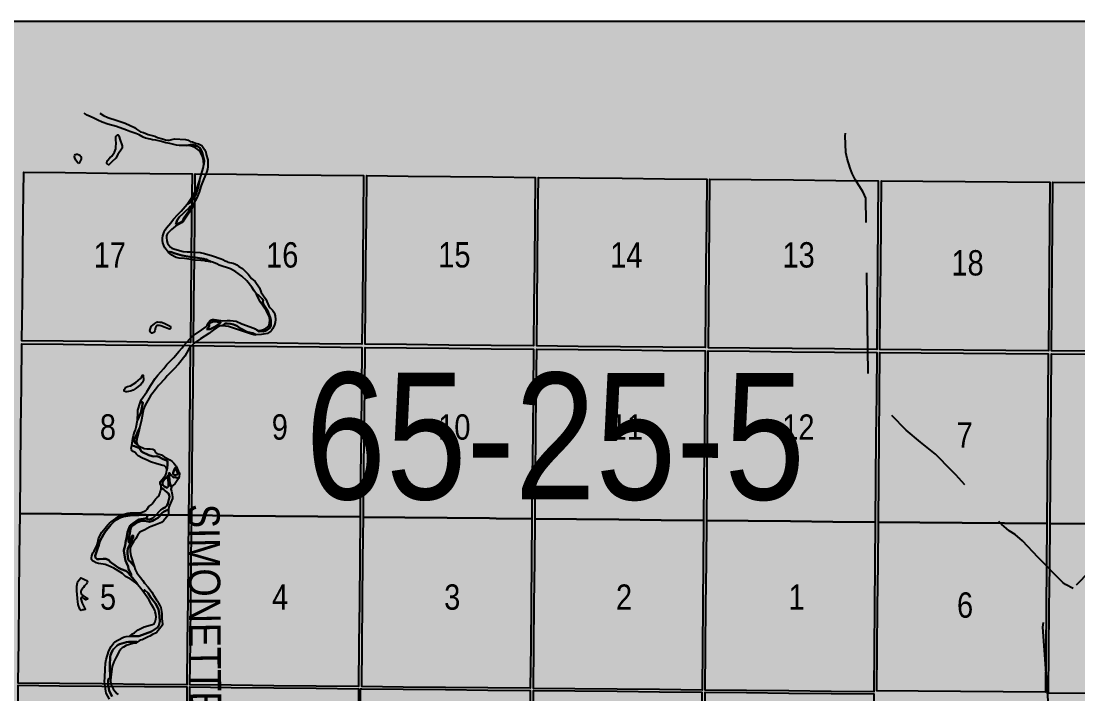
# Model space of a CAD drawing. Extents: x 403018 to 417191, y 6033193 to 6042673.
# Drawn here: x 413111.7 to 413445.5, y 6037595 to 6037807.5 of the extents above; entities that cross this region are included whole.
import ezdxf
from ezdxf.enums import TextEntityAlignment as Align

# ---------------------------------------------------------------- set-up
doc = ezdxf.new("R2010")
doc.units = 0
doc.header["$LTSCALE"] = 5
doc.linetypes.add('DASHED2', pattern=[9.525, 6.35, -3.175])
for name, color, linetype in [('Quarters', 8, 'Continuous'), ('RoadSeg', 57, 'DASHED2'), ('T-WATER', 160, 'Continuous'), ('T-WATER-T', 170, 'Continuous')]:
    doc.layers.add(name, color=color, linetype=linetype)
doc.layers.add('ROUTE-MAP-BACKGROUND-H', color=7, linetype='Continuous', true_color=0xf0ebff)
doc.styles.add('120', font='ARIALN.TTF', dxfattribs={"height": 13})
doc.styles.add('TXT', font='ARIALN.TTF', dxfattribs={"height": 0.2})

msp = doc.modelspace()

# ---------------------------------------------------------------- hatches: boundary and pattern name
at = {"layer": 'ROUTE-MAP-BACKGROUND-H'}
h = msp.add_hatch(color=256, dxfattribs=at)
h.dxf.hatch_style = 1
h.paths.add_polyline_path([(412923.423, 6037807.465), (416092.9, 6037807.465), (416092.9, 6035965.758), (412923.423, 6035965.758)])

# ---------------------------------------------------------------- linework, layer by layer
at = {"layer": 'Quarters'}
for points in [[(413125.005, 6037706.416), (413111.955, 6037706.548), (413112.095, 6037719.604), (413112.238, 6037732.994), (413112.382, 6037746.385), (413112.526, 6037759.775), (413125.572, 6037759.643), (413138.952, 6037759.507), (413152.333, 6037759.371), (413165.714, 6037759.235), (413165.575, 6037745.845), (413165.436, 6037732.454), (413165.297, 6037719.064), (413165.162, 6037706.008), (413151.776, 6037706.144), (413138.391, 6037706.28), (413125.005, 6037706.416)], [(413219.503, 6037718.514), (413219.373, 6037705.458), (413205.987, 6037705.594), (413192.602, 6037705.73), (413179.216, 6037705.866), (413166.166, 6037705.998), (413166.301, 6037719.054), (413166.44, 6037732.444), (413166.579, 6037745.835), (413166.718, 6037759.225), (413179.764, 6037759.092), (413193.144, 6037758.956), (413206.525, 6037758.821), (413219.905, 6037758.685), (413219.771, 6037745.294), (413219.771, 6037745.224), (413219.637, 6037731.904), (413219.503, 6037718.514)], [(413273.707, 6037717.963), (413273.582, 6037704.908), (413260.197, 6037705.044), (413246.812, 6037705.18), (413233.427, 6037705.315), (413220.377, 6037705.448), (413220.508, 6037718.503), (413220.642, 6037731.894), (413220.776, 6037745.284), (413220.91, 6037758.674), (413233.955, 6037758.542), (413247.335, 6037758.406), (413260.715, 6037758.27), (413274.094, 6037758.134), (413273.965, 6037744.744), (413273.836, 6037731.354), (413273.707, 6037717.963)], [(413327.912, 6037717.416), (413327.791, 6037704.361), (413314.406, 6037704.495), (413301.021, 6037704.629), (413287.636, 6037704.765), (413274.586, 6037704.898), (413274.712, 6037717.953), (413274.841, 6037731.343), (413274.97, 6037744.734), (413275.099, 6037758.124), (413288.144, 6037757.991), (413301.524, 6037757.855), (413314.904, 6037757.721), (413328.284, 6037757.587), (413328.16, 6037744.197), (413328.036, 6037730.807), (413327.912, 6037717.416)], [(413382.106, 6037716.875), (413381.99, 6037703.819), (413373.628, 6037703.902), (413368.607, 6037703.953), (413355.225, 6037704.087), (413341.843, 6037704.221), (413328.795, 6037704.351), (413328.916, 6037717.406), (413329.04, 6037730.797), (413329.164, 6037744.187), (413329.288, 6037757.577), (413342.331, 6037757.447), (413355.709, 6037757.313), (413369.087, 6037757.179), (413382.465, 6037757.046), (413382.345, 6037743.656), (413382.226, 6037730.265), (413382.106, 6037716.875)], [(413396.044, 6037703.709), (413382.994, 6037703.811), (413383.11, 6037716.867), (413383.23, 6037730.257), (413383.35, 6037743.648), (413383.469, 6037757.038), (413396.514, 6037756.935), (413409.895, 6037756.83), (413423.275, 6037756.725), (413436.655, 6037756.62), (413436.54, 6037743.23), (413436.425, 6037729.839), (413436.311, 6037716.449), (413436.199, 6037703.394), (413422.814, 6037703.499), (413409.429, 6037703.604), (413396.044, 6037703.709)], [(413450.253, 6037703.284), (413437.203, 6037703.386), (413437.315, 6037716.441), (413437.429, 6037729.831), (413437.544, 6037743.222), (413437.659, 6037756.612), (413450.704, 6037756.51), (413464.083, 6037756.405), (413477.463, 6037756.301), (413490.843, 6037756.196), (413490.733, 6037742.806), (413490.623, 6037729.416), (413490.513, 6037716.026), (413490.406, 6037702.971), (413477.022, 6037703.075), (413463.637, 6037703.179), (413450.253, 6037703.284)], [(413124.425, 6037651.85), (413111.37, 6037651.982), (413111.513, 6037665.373), (413111.657, 6037678.763), (413111.801, 6037692.154), (413111.944, 6037705.544), (413124.995, 6037705.412), (413138.38, 6037705.276), (413151.766, 6037705.14), (413165.151, 6037705.004), (413165.012, 6037691.614), (413164.874, 6037678.223), (413164.735, 6037664.833), (413164.596, 6037651.443), (413151.206, 6037651.578), (413137.816, 6037651.714), (413124.425, 6037651.85)], [(413218.96, 6037664.283), (413218.826, 6037650.893), (413205.436, 6037651.028), (413192.046, 6037651.164), (413178.656, 6037651.3), (413165.6, 6037651.432), (413165.739, 6037664.823), (413165.878, 6037678.213), (413166.017, 6037691.604), (413166.156, 6037704.994), (413179.206, 6037704.861), (413192.592, 6037704.726), (413205.977, 6037704.59), (413219.363, 6037704.454), (413219.229, 6037691.064), (413219.094, 6037677.673), (413218.96, 6037664.283)], [(413273.185, 6037663.733), (413273.056, 6037650.343), (413261.807, 6037650.456), (413259.666, 6037650.478), (413246.276, 6037650.614), (413232.886, 6037650.75), (413219.831, 6037650.882), (413219.965, 6037664.273), (413220.099, 6037677.663), (413220.233, 6037691.053), (413220.367, 6037704.444), (413233.417, 6037704.311), (413246.802, 6037704.175), (413260.187, 6037704.039), (413273.572, 6037703.904), (413273.443, 6037690.513), (413273.314, 6037677.123), (413273.185, 6037663.733)], [(413327.41, 6037663.186), (413327.286, 6037649.796), (413313.896, 6037649.93), (413300.505, 6037650.064), (413287.115, 6037650.2), (413274.06, 6037650.332), (413274.189, 6037663.723), (413274.318, 6037677.113), (413274.447, 6037690.503), (413274.576, 6037703.893), (413287.626, 6037703.761), (413301.011, 6037703.625), (413314.396, 6037703.491), (413327.782, 6037703.357), (413327.658, 6037689.967), (413327.534, 6037676.577), (413327.41, 6037663.186)], [(413381.622, 6037662.644), (413381.502, 6037649.254), (413368.115, 6037649.388), (413354.729, 6037649.522), (413341.342, 6037649.656), (413328.29, 6037649.786), (413328.414, 6037663.176), (413328.538, 6037676.566), (413328.662, 6037689.957), (413328.786, 6037703.347), (413341.833, 6037703.216), (413355.216, 6037703.083), (413368.598, 6037702.949), (413381.981, 6037702.815), (413381.861, 6037689.425), (413381.741, 6037676.035), (413381.622, 6037662.644)], [(413395.562, 6037649.144), (413382.507, 6037649.246), (413382.626, 6037662.636), (413382.746, 6037676.027), (413382.865, 6037689.417), (413382.985, 6037702.807), (413396.035, 6037702.705), (413409.42, 6037702.6), (413422.805, 6037702.494), (413436.19, 6037702.389), (413436.075, 6037688.999), (413435.961, 6037675.609), (413435.846, 6037662.219), (413435.731, 6037648.828), (413422.341, 6037648.933), (413408.952, 6037649.039), (413395.562, 6037649.144)], [(413449.79, 6037648.719), (413436.736, 6037648.821), (413436.85, 6037662.211), (413436.965, 6037675.601), (413437.08, 6037688.991), (413437.194, 6037702.381), (413450.244, 6037702.28), (413463.629, 6037702.175), (413477.013, 6037702.071), (413490.398, 6037701.967), (413490.288, 6037688.577), (413490.178, 6037675.187), (413490.068, 6037661.797), (413489.958, 6037648.407), (413476.569, 6037648.511), (413463.18, 6037648.615), (413449.79, 6037648.719)], [(413123.855, 6037598.288), (413110.795, 6037598.421), (413110.939, 6037611.811), (413111.082, 6037625.202), (413111.226, 6037638.592), (413111.37, 6037651.982), (413124.425, 6037651.85), (413137.816, 6037651.714), (413151.206, 6037651.578), (413164.596, 6037651.443), (413164.457, 6037638.052), (413164.318, 6037624.662), (413164.18, 6037611.271), (413164.041, 6037597.881), (413150.646, 6037598.017), (413137.251, 6037598.153), (413123.855, 6037598.288)], [(413218.424, 6037610.722), (413218.29, 6037597.331), (413204.895, 6037597.467), (413191.5, 6037597.603), (413178.105, 6037597.739), (413165.045, 6037597.871), (413165.184, 6037611.261), (413165.323, 6037624.652), (413165.461, 6037638.042), (413165.6, 6037651.432), (413178.656, 6037651.3), (413192.046, 6037651.164), (413205.436, 6037651.028), (413218.826, 6037650.893), (413218.692, 6037637.502), (413218.558, 6037624.112), (413218.424, 6037610.722)], [(413272.669, 6037610.172), (413272.54, 6037596.782), (413259.145, 6037596.917), (413245.75, 6037597.053), (413232.355, 6037597.189), (413219.295, 6037597.321), (413219.429, 6037610.712), (413219.563, 6037624.102), (413219.697, 6037637.492), (413219.831, 6037650.882), (413232.886, 6037650.75), (413246.276, 6037650.614), (413259.666, 6037650.478), (413261.807, 6037650.456), (413273.056, 6037650.343), (413272.927, 6037636.952), (413272.798, 6037623.562), (413272.669, 6037610.172)], [(413326.914, 6037609.626), (413326.79, 6037596.235), (413313.395, 6037596.369), (413299.999, 6037596.503), (413286.604, 6037596.639), (413273.544, 6037596.772), (413273.673, 6037610.162), (413273.802, 6037623.552), (413273.931, 6037636.942), (413274.06, 6037650.332), (413287.115, 6037650.2), (413300.505, 6037650.064), (413313.896, 6037649.93), (413327.286, 6037649.796), (413327.162, 6037636.406), (413327.038, 6037623.016), (413326.914, 6037609.626)], [(413381.027, 6037596.027), (413381.024, 6037595.693), (413367.637, 6037595.827), (413354.25, 6037595.961), (413340.854, 6037596.095), (413327.794, 6037596.225), (413327.918, 6037609.616), (413328.042, 6037623.006), (413328.166, 6037636.396), (413328.29, 6037649.786), (413341.342, 6037649.656), (413354.729, 6037649.522), (413368.115, 6037649.388), (413381.502, 6037649.254), (413381.383, 6037635.864), (413381.263, 6037622.473), (413381.143, 6037609.083), (413381.027, 6037596.027)], [(413395.091, 6037595.917), (413382.031, 6037596.02), (413382.148, 6037609.075), (413382.267, 6037622.465), (413382.387, 6037635.856), (413382.507, 6037649.246), (413395.562, 6037649.144), (413408.952, 6037649.039), (413422.341, 6037648.933), (413435.731, 6037648.828), (413435.617, 6037635.438), (413435.502, 6037622.048), (413435.387, 6037608.658), (413435.276, 6037595.602), (413421.881, 6037595.707), (413408.486, 6037595.812), (413395.091, 6037595.917)], [(413449.336, 6037595.158), (413436.277, 6037595.26), (413436.28, 6037595.594), (413436.392, 6037608.65), (413436.506, 6037622.04), (413436.621, 6037635.43), (413436.736, 6037648.821), (413449.79, 6037648.719), (413463.18, 6037648.615), (413476.569, 6037648.511), (413489.958, 6037648.407), (413489.848, 6037635.017), (413489.739, 6037621.627), (413489.629, 6037608.237), (413489.522, 6037595.181), (413476.127, 6037595.285), (413462.733, 6037595.389), (413462.73, 6037595.054), (413449.336, 6037595.158)], [(413123.278, 6037544.048), (413110.213, 6037544.18), (413110.357, 6037557.572), (413110.5, 6037570.964), (413110.644, 6037584.358), (413110.788, 6037597.751), (413123.848, 6037597.619), (413137.244, 6037597.483), (413150.639, 6037597.347), (413164.034, 6037597.212), (413163.894, 6037583.818), (413163.755, 6037570.424), (413163.616, 6037557.032), (413163.476, 6037543.64), (413150.077, 6037543.776), (413136.677, 6037543.912), (413123.278, 6037544.048)], [(413217.879, 6037556.483), (413217.744, 6037543.091), (413204.344, 6037543.227), (413190.945, 6037543.362), (413177.545, 6037543.498), (413164.481, 6037543.63), (413164.62, 6037557.022), (413164.759, 6037570.414), (413164.898, 6037583.808), (413165.038, 6037597.201), (413178.098, 6037597.069), (413191.493, 6037596.933), (413204.888, 6037596.798), (413218.284, 6037596.662), (413218.148, 6037583.268), (413218.013, 6037569.874), (413217.879, 6037556.483)], [(413272.144, 6037555.933), (413272.014, 6037542.542), (413258.614, 6037542.677), (413252.346, 6037542.74), (413245.214, 6037542.813), (413231.814, 6037542.949), (413218.414, 6037543.084), (413218.548, 6037556.476), (413218.683, 6037569.867), (413218.818, 6037583.261), (413218.953, 6037596.655), (413219.288, 6037596.652), (413232.348, 6037596.519), (413245.743, 6037596.384), (413259.138, 6037596.248), (413272.533, 6037596.112), (413272.403, 6037582.718), (413272.273, 6037569.324), (413272.144, 6037555.933)], [(413326.409, 6037555.387), (413326.285, 6037541.995), (413312.885, 6037542.13), (413299.484, 6037542.264), (413286.084, 6037542.399), (413273.019, 6037542.532), (413273.148, 6037555.923), (413273.278, 6037569.314), (413273.408, 6037582.708), (413273.538, 6037596.102), (413286.598, 6037595.97), (413299.993, 6037595.834), (413313.388, 6037595.7), (413326.784, 6037595.566), (413326.659, 6037582.172), (413326.534, 6037568.778), (413326.409, 6037555.387)], [(413380.66, 6037554.859), (413380.541, 6037541.473), (413367.145, 6037541.602), (413353.748, 6037541.731), (413340.351, 6037541.86), (413327.289, 6037541.986), (413327.414, 6037555.377), (413327.538, 6037568.768), (413327.663, 6037582.162), (413327.788, 6037595.556), (413340.848, 6037595.426), (413354.244, 6037595.292), (413367.631, 6037595.158), (413381.018, 6037595.023), (413380.898, 6037581.634), (413380.779, 6037568.245), (413380.66, 6037554.859)]]:
    msp.add_lwpolyline(points, close=True, dxfattribs=at)
at = {"layer": 'RoadSeg', "flags": 128}
for points in [[(413444.02, 6037628.285), (413441.589, 6037629.584), (413440.823, 6037630.25), (413433.034, 6037638.137), (413427.984, 6037643.346), (413425.684, 6037645.323), (413423.831, 6037646.511), (413421.378, 6037648.569), (413416.585, 6037653.485), (413406.981, 6037664.208), (413405.558, 6037665.615), (413400.553, 6037670.679), (413395.795, 6037674.483), (413391.329, 6037678.33), (413385.878, 6037683.797), (413380.65, 6037690.356), (413379.684, 6037691.888), (413379.418, 6037692.621), (413379.451, 6037694.486), (413379.318, 6037695.318), (413378.585, 6037751.562), (413377.686, 6037753.427), (413375.122, 6037757.489), (413374.223, 6037759.321), (413373.557, 6037760.986), (413372.606, 6037764.14), (413372.181, 6037766.016), (413372.025, 6037771.209), (413372.17, 6037772.042)], [(413655.442, 6037527.986), (413652.012, 6037524.057), (413649.747, 6037521.825), (413647.316, 6037518.662), (413645.518, 6037516.731), (413626.471, 6037497.816), (413625.305, 6037496.617), (413620.91, 6037492.088), (413616.947, 6037488.159), (413606.024, 6037477.203), (413605.433, 6037476.474), (413605.224, 6037475.814), (413597.6, 6037476.171), (413576.887, 6037476.404), (413574.989, 6037476.604), (413573.623, 6037476.504), (413561.802, 6037476.837), (413540.49, 6037476.97), (413540.057, 6037476.97), (413523.64, 6037477.27), (413515.648, 6037477.137), (413509.421, 6037477.237), (413508.222, 6037477.47), (413505.891, 6037477.536), (413502.927, 6037477.536), (413500.197, 6037477.337), (413487.61, 6037477.57), (413486.944, 6037477.736), (413483.847, 6037477.67), (413479.717, 6037477.869), (413472.125, 6037477.936), (413468.628, 6037478.069), (413458.106, 6037480), (413455.741, 6037480.866), (413454.443, 6037481.599), (413452.178, 6037483.264), (413446.484, 6037488.625), (413443.987, 6037490.656), (413438.858, 6037493.354), (413434.563, 6037495.352), (413417.813, 6037501.346), (413413.417, 6037502.778), (413410.32, 6037503.31), (413407.357, 6037503.444), (413402.428, 6037503.344), (413398.665, 6037503.544), (413397.233, 6037504.01), (413394.969, 6037505.708), (413397.666, 6037508.239), (413398.932, 6037509.737), (413402.894, 6037514.966), (413404.193, 6037517.03), (413415.748, 6037540.64), (413435.662, 6037580.566), (413436.361, 6037582.232), (413436.694, 6037583.897), (413436.727, 6037585.595), (413434.429, 6037616.131), (413434.663, 6037617.729), (413435.562, 6037619.494), (413436.527, 6037620.626), (413444.02, 6037628.285), (413462.768, 6037647.699), (413464.699, 6037649.198), (413465.798, 6037649.631), (413467.43, 6037649.964), (413492.605, 6037652.628), (413494.769, 6037653.027), (413502.495, 6037655.958), (413504.493, 6037657.223), (413505.358, 6037658.022), (413506.491, 6037659.321), (413507.39, 6037660.753), (413507.923, 6037661.719), (413508.922, 6037664.316), (413518.212, 6037692.987), (413519.811, 6037695.884), (413521.409, 6037697.916), (413523.274, 6037699.547), (413525.672, 6037701.046), (413554.01, 6037715.265), (413555.641, 6037716.464), (413556.341, 6037717.196), (413557.539, 6037718.862), (413567.796, 6037735.678), (413585.911, 6037764.549), (413587.41, 6037767.279), (413588.176, 6037769.544), (413588.304, 6037770.4)]]:
    msp.add_lwpolyline(points, dxfattribs=at)
at = {"layer": 'ROUTE-MAP-BACKGROUND-H'}
msp.add_lwpolyline([(412923.423, 6037807.465), (416092.9, 6037807.465), (416092.9, 6035965.758), (412923.423, 6035965.758)], close=True, dxfattribs=at)
at = {"layer": 'T-WATER'}
for points in [[(413139.591, 6037593.359), (413138.594, 6037595.203), (413138.414, 6037595.852), (413138.213, 6037597.473), (413138.143, 6037598.144), (413138.077, 6037598.896), (413138.097, 6037600.246), (413138.249, 6037602.802), (413138.306, 6037604.747), (413138.551, 6037605.9), (413139.377, 6037608.662), (413140.119, 6037610.02), (413140.967, 6037611.167), (413141.35, 6037611.484), (413142.204, 6037611.992), (413144.041, 6037612.89), (413144.843, 6037613.149), (413146.07, 6037613.238), (413148.843, 6037613.262), (413152.853, 6037614.73), (413154.762, 6037615.982), (413155.184, 6037616.612), (413155.56, 6037617.842), (413155.425, 6037619.703), (413155.252, 6037621.112), (413155.131, 6037621.684), (413154.709, 6037622.619), (413154.163, 6037623.521), (413152.572, 6037625.552), (413151.791, 6037626.861), (413150.707, 6037627.853), (413150.59, 6037627.796), (413150.42, 6037627.05), (413149.535, 6037628.328), (413148.515, 6037629.545), (413148.218, 6037630.019), (413146.405, 6037632.318), (413146.421, 6037632.31), (413146.46, 6037632.771), (413145.671, 6037634.542), (413145.467, 6037635.24), (413144.994, 6037636.361), (413144.719, 6037637.181), (413144.456, 6037638.178), (413144.116, 6037640.206), (413144.119, 6037640.39), (413144.554, 6037641.921), (413144.786, 6037643.449), (413145.083, 6037644.768), (413145.312, 6037646.101), (413145.926, 6037647.789), (413146.168, 6037648.234), (413146.353, 6037648.448), (413146.996, 6037648.833), (413148.027, 6037649.566), (413148.935, 6037650.044), (413150.919, 6037650.443), (413152.124, 6037650.095), (413152.93, 6037650.278), (413153.345, 6037650.55), (413153.972, 6037651.118), (413155.819, 6037653.105), (413156.466, 6037653.564), (413157.311, 6037653.97), (413157.687, 6037654.39), (413158.004, 6037655.159), (413158.563, 6037657.271), (413158.515, 6037657.821), (413158.227, 6037658.296), (413157.233, 6037659.11), (413156.813, 6037659.536), (413155.978, 6037660.145), (413155.903, 6037660.708), (413155.653, 6037661.358), (413155.664, 6037661.861), (413155.748, 6037662.128), (413156.008, 6037662.549), (413156.824, 6037663.347), (413157.307, 6037664.088), (413157.531, 6037664.54), (413157.667, 6037664.997), (413157.707, 6037665.72), (413157.933, 6037667.288), (413157.934, 6037668.48), (413157.632, 6037668.774), (413156.339, 6037669.291), (413155.193, 6037669.926), (413154.604, 6037670.055), (413153.632, 6037670.007), (413153.135, 6037670.066), (413151.997, 6037670.459), (413149.856, 6037671.46), (413149.681, 6037671.603), (413149.116, 6037672.618), (413147.528, 6037673.244), (413146.697, 6037673.465), (413146.994, 6037675.671), (413147.197, 6037676.633), (413147.537, 6037677.631), (413147.871, 6037678.396), (413148.061, 6037679.216), (413148.427, 6037681.427), (413149.315, 6037683.333), (413149.475, 6037683.805), (413150.017, 6037686.378), (413150.177, 6037686.891), (413150.144, 6037687.084), (413149.937, 6037687.301), (413149.267, 6037686.964), (413149.645, 6037687.846), (413151.4, 6037690.395), (413152.657, 6037692.552), (413154.001, 6037694.583), (413154.926, 6037695.718), (413156.796, 6037697.778), (413157.719, 6037698.994), (413159.945, 6037701.255), (413161.515, 6037703.174), (413162.534, 6037704.253), (413163.12, 6037705.025), (413163.944, 6037706.021), (413165.176, 6037707.394), (413165.742, 6037707.93), (413166.189, 6037708.195), (413168.792, 6037709.978), (413169.992, 6037710.874), (413170.189, 6037711.051), (413170.468, 6037711.461), (413170.897, 6037712.22), (413171.303, 6037712.812), (413171.513, 6037713.001), (413172.166, 6037713.229), (413172.663, 6037713.239), (413173.437, 6037713.152), (413175.409, 6037712.816), (413176.78, 6037712.948), (413177.69, 6037712.954), (413179.601, 6037712.689), (413181.381, 6037711.873), (413185.162, 6037710.481), (413185.601, 6037710.302), (413186.091, 6037710.022), (413186.908, 6037709.469), (413187.485, 6037709.525), (413188.144, 6037709.513), (413188.883, 6037709.656), (413189.328, 6037709.881), (413189.627, 6037710.1), (413190.237, 6037710.651), (413190.511, 6037711.075), (413190.585, 6037711.283), (413190.631, 6037711.776), (413190.556, 6037713.03), (413190.445, 6037713.515), (413189.781, 6037715.608), (413189.418, 6037716.333), (413188.371, 6037717.863), (413188.174, 6037718.322), (413188.068, 6037718.837), (413188.118, 6037719.379), (413187.835, 6037719.778), (413186.781, 6037720.78), (413186.575, 6037720.953), (413186.019, 6037721.268), (413185.368, 6037722.328), (413184.62, 6037723.416), (413183.037, 6037725.488), (413181.38, 6037726.976), (413179.519, 6037728.343), (413177.814, 6037729.241), (413174.292, 6037730.398), (413173.5, 6037730.834), (413172.156, 6037731.348), (413171.76, 6037731.452), (413171.264, 6037731.684), (413171.239, 6037731.695), (413170.997, 6037731.808), (413170.887, 6037731.86), (413170.824, 6037731.889), (413170.233, 6037732.166), (413169.591, 6037732.334), (413169.385, 6037732.388), (413166.756, 6037732.851), (413164.966, 6037733.057), (413162.53, 6037733.44), (413160.354, 6037734.047), (413159.251, 6037734.517), (413158.793, 6037734.621), (413158.586, 6037734.621), (413158.29, 6037734.432), (413157.088, 6037735.931), (413156.738, 6037736.606), (413156.491, 6037737.424), (413156.358, 6037738.198), (413156.38, 6037738.961), (413156.489, 6037739.704), (413156.852, 6037740.925), (413157.166, 6037741.54), (413157.639, 6037742.219), (413158.975, 6037743.774), (413159.828, 6037744.903), (413161.235, 6037746.454), (413162.279, 6037747.468), (413164.203, 6037749.678), (413165.281, 6037750.337), (413166.112, 6037751.611), (413166.8, 6037752.555), (413167.625, 6037755.002), (413168.044, 6037757.078), (413168.729, 6037759.204), (413169.203, 6037760.988), (413169.392, 6037762.181), (413169.491, 6037763.517), (413168.99, 6037765.655), (413168.715, 6037766.501), (413168.285, 6037767.266), (413168.13, 6037767.455), (413167.557, 6037767.926), (413167.095, 6037768.11), (413166.054, 6037768.39), (413165.125, 6037768.382), (413163.932, 6037768.191), (413161.668, 6037768.228), (413160.787, 6037768.331), (413158.632, 6037768.796), (413157.459, 6037768.994), (413156.099, 6037769.408), (413154.272, 6037769.865), (413153.216, 6037769.984), (413152.428, 6037770.246), (413150.972, 6037770.53), (413150.209, 6037770.833), (413148.94, 6037771.564), (413147.888, 6037772.034), (413146.077, 6037772.605), (413145.038, 6037773.02), (413141.811, 6037774.161), (413139.115, 6037774.917), (413137.324, 6037775.539), (413135.953, 6037776.161), (413134.645, 6037776.854), (413132.55, 6037777.74), (413131.639, 6037778.365)], [(413136.523, 6037778.365), (413137.76, 6037777.655), (413139.137, 6037777.034), (413141.991, 6037776.129), (413144.522, 6037775.249), (413147.514, 6037773.894), (413148.164, 6037773.315), (413149.422, 6037772.56), (413150.376, 6037772.28), (413151.825, 6037771.664), (413153.949, 6037771.186), (413154.802, 6037770.773), (413156.349, 6037770.254), (413157.293, 6037770.001), (413157.996, 6037769.903), (413158.495, 6037769.916), (413160.201, 6037770.333), (413163.576, 6037770.074), (413164.445, 6037769.923), (413165.129, 6037769.507), (413165.818, 6037769.313), (413166.819, 6037768.956), (413167.714, 6037768.699), (413168.177, 6037768.511), (413168.793, 6037768.151), (413168.989, 6037767.929), (413169.655, 6037766.911), (413170.043, 6037766.136), (413170.158, 6037765.377), (413170.645, 6037763.666), (413170.717, 6037762.749), (413170.649, 6037761.429), (413170.546, 6037760.685), (413170.386, 6037760.031), (413170.055, 6037759.191), (413169.393, 6037757.697), (413168.587, 6037755.528), (413168.161, 6037754.149), (413167.904, 6037753.483), (413167.058, 6037751.478), (413166.63, 6037750.729), (413166.355, 6037750.245), (413165.6, 6037748.268), (413165.155, 6037747.452), (413164.694, 6037746.84), (413162.979, 6037744.274), (413162.359, 6037743.768), (413160.491, 6037742.683), (413159.227, 6037741.636), (413157.936, 6037740.362), (413157.682, 6037739.935), (413157.617, 6037739.679), (413157.6, 6037739.172), (413157.706, 6037738.092), (413157.906, 6037737.373), (413158.315, 6037736.697), (413158.871, 6037736.118), (413159.263, 6037735.81), (413159.594, 6037735.637), (413160.264, 6037735.417), (413162.92, 6037734.765), (413164.152, 6037734.632), (413165.458, 6037734.603), (413166.463, 6037734.547), (413168.249, 6037734.372), (413169.649, 6037734.13), (413172.127, 6037733.332), (413174.905, 6037732.358), (413175.397, 6037732.166), (413176.199, 6037731.763), (413176.442, 6037731.641), (413176.466, 6037731.629), (413176.732, 6037731.526), (413177.04, 6037731.406), (413178.722, 6037731.022), (413179.373, 6037730.772), (413179.815, 6037730.542), (413180.506, 6037729.981), (413181.675, 6037729.304), (413183.412, 6037727.596), (413184.463, 6037726.201), (413185.666, 6037725.299), (413186.964, 6037723.287), (413187.567, 6037721.827), (413188.007, 6037721.014), (413188.963, 6037719.721), (413189.969, 6037717.454), (413190.37, 6037716.91), (413191.062, 6037716.151), (413191.494, 6037715.583), (413191.747, 6037715.153), (413191.915, 6037714.455), (413192.036, 6037713.267), (413191.975, 6037712.329), (413191.772, 6037711.615), (413191.225, 6037710.409), (413190.802, 6037709.796), (413190.587, 6037709.567), (413189.545, 6037708.844), (413187.606, 6037708.49), (413185.918, 6037708.427), (413184.86, 6037708.935), (413182.987, 6037709.384), (413182.531, 6037709.588), (413181.844, 6037710.032), (413181.044, 6037710.451), (413179.833, 6037711.219), (413178.824, 6037711.636), (413178.345, 6037711.779), (413177.889, 6037711.89), (413176.805, 6037712.029), (413176.313, 6037711.979), (413176.181, 6037711.947), (413175.33, 6037711.25), (413174.839, 6037711.232), (413174.355, 6037711.105), (413173.413, 6037710.579), (413172.325, 6037709.875), (413171.044, 6037708.842), (413168.321, 6037707.131), (413166.73, 6037705.993), (413165.695, 6037705.162), (413165.147, 6037704.581), (413164.464, 6037703.596), (413163.391, 6037701.697), (413161.425, 6037699.115), (413159.994, 6037697.607), (413157.807, 6037695.495), (413157.167, 6037694.66), (413155.111, 6037692.399), (413154.172, 6037691.164), (413152.958, 6037689.724), (413152.561, 6037689.151), (413150.925, 6037686.176), (413150.408, 6037684.895), (413150.17, 6037683.879), (413149.759, 6037681.605), (413149.139, 6037678.969), (413148.466, 6037677.678), (413148.04, 6037676.528), (413147.67, 6037675.762), (413147.509, 6037675.157), (413147.533, 6037674.664), (413147.599, 6037674.449), (413148.44, 6037673.688), (413148.693, 6037673.422), (413149.39, 6037673.036), (413150.127, 6037672.697), (413150.604, 6037672.55), (413151.406, 6037672.432), (413152.427, 6037672.419), (413153.267, 6037672.333), (413153.708, 6037672.117), (413154.174, 6037671.3), (413154.539, 6037670.963), (413155.308, 6037670.767), (413156.044, 6037670.472), (413156.869, 6037669.908), (413158.67, 6037668.934), (413159.433, 6037668.374), (413159.977, 6037667.881), (413160.728, 6037666.931), (413161.352, 6037665.46), (413161.696, 6037664.782), (413161.728, 6037664.532), (413161.654, 6037663.68), (413161.441, 6037663.004), (413160.963, 6037663.283), (413160.673, 6037663.35), (413160.356, 6037663.503), (413159.985, 6037663.356), (413159.584, 6037663.589), (413159.161, 6037663.98), (413158.481, 6037664.821), (413158.404, 6037664.363), (413158.427, 6037663.571), (413158.676, 6037661.55), (413159.192, 6037660.315), (413158.966, 6037659.667), (413159.195, 6037659.01), (413159.45, 6037658.005), (413159.56, 6037657.181), (413159.514, 6037656.684), (413158.935, 6037655.272), (413158.537, 6037654.482), (413158.372, 6037654.011), (413158.273, 6037653.202), (413156.911, 6037652.601), (413156.272, 6037652.169), (413155.836, 6037651.802), (413155.281, 6037650.97), (413155.048, 6037650.747), (413154.352, 6037650.263), (413153.277, 6037649.634), (413153.025, 6037649.54), (413152.212, 6037649.403), (413151.712, 6037649.421), (413150.633, 6037649.648), (413149.996, 6037649.664), (413149.374, 6037649.559), (413148.324, 6037649.099), (413146.924, 6037648.06), (413146.474, 6037647.623), (413146.218, 6037647.138), (413146.02, 6037645.645), (413145.603, 6037643.89), (413145.62, 6037643.244), (413145.756, 6037642.799), (413145.824, 6037642.845), (413146.533, 6037644.546), (413146.803, 6037644.955), (413147.071, 6037645.088), (413147.112, 6037644.704), (413147.078, 6037644.501), (413146.407, 6037642.854), (413145.45, 6037640.932), (413145.269, 6037640.129), (413145.254, 6037639.348), (413145.562, 6037637.601), (413145.749, 6037637.145), (413146.146, 6037636.781), (413147.432, 6037635.328), (413147.726, 6037634.296), (413148.274, 6037633.239), (413150.146, 6037630.864), (413150.681, 6037630.01), (413151.795, 6037628.765), (413152.949, 6037627.187), (413153.523, 6037626.173), (413154.487, 6037624.761), (413154.797, 6037624.307), (413155.126, 6037623.674), (413155.538, 6037622.969), (413155.824, 6037622.273), (413156.096, 6037621.07), (413156.149, 6037620.258), (413156.123, 6037618.839), (413156.343, 6037617.047), (413156.121, 6037616.511), (413155.855, 6037616.068), (413154.547, 6037614.52), (413154.129, 6037614.249), (413153.178, 6037613.828), (413152.399, 6037613.24), (413151.862, 6037613.038), (413149.986, 6037612.143), (413149.442, 6037611.988), (413148.985, 6037611.789), (413148.403, 6037611.397), (413148.296, 6037611.454), (413145.623, 6037611.426), (413144.99, 6037611.332), (413142.76, 6037610.722), (413142.308, 6037610.467), (413141.951, 6037610.151), (413140.872, 6037609.109), (413140.546, 6037608.722), (413140.095, 6037607.777), (413139.937, 6037607.273), (413139.845, 6037606.675), (413139.74, 6037604.024), (413139.783, 6037599.904), (413139.319, 6037599.794), (413139.179, 6037599.258), (413139.224, 6037597.911), (413139.545, 6037596.063), (413139.71, 6037595.536), (413140.462, 6037594.235)], [(413140.462, 6037594.235), (413139.71, 6037595.536), (413139.545, 6037596.063), (413139.224, 6037597.911), (413139.179, 6037599.258), (413139.319, 6037599.794), (413139.783, 6037599.904), (413139.74, 6037604.024), (413139.845, 6037606.675), (413139.937, 6037607.273), (413140.095, 6037607.777), (413140.546, 6037608.722), (413140.872, 6037609.109), (413141.951, 6037610.151), (413142.308, 6037610.467), (413142.76, 6037610.722), (413144.99, 6037611.332), (413145.623, 6037611.426), (413148.296, 6037611.454), (413148.403, 6037611.397), (413148.403, 6037611.397), (413148.016, 6037611.007), (413146.971, 6037610.907), (413145.986, 6037610.671), (413144.934, 6037610.319), (413144.024, 6037609.811), (413143.625, 6037609.525), (413143.244, 6037609.191), (413142.622, 6037608.411), (413141.77, 6037606.57), (413140.942, 6037605.126), (413140.492, 6037603.643), (413140.157, 6037601.264), (413139.983, 6037599.41), (413140.081, 6037598.124), (413140.308, 6037597.452), (413140.739, 6037596.67), (413141.025, 6037596.275), (413141.987, 6037595.16), (413142.372, 6037594.822)]]:
    msp.add_lwpolyline(points, dxfattribs=at)
for points in [[(413139.217, 6037762.088), (413138.982, 6037762.316), (413138.866, 6037762.429), (413138.791, 6037762.628), (413138.842, 6037763.332), (413138.995, 6037763.499), (413139.763, 6037764.341), (413140.324, 6037764.844), (413141.153, 6037766.054), (413141.437, 6037766.659), (413141.591, 6037767.135), (413141.672, 6037767.803), (413141.712, 6037768.818), (413141.626, 6037770.126), (413141.667, 6037770.953), (413141.726, 6037771.105), (413142.105, 6037771.516), (413142.305, 6037771.562), (413142.612, 6037771.199), (413142.975, 6037769.857), (413143.542, 6037768.446), (413143.627, 6037768.069), (413143.576, 6037767.392), (413142.264, 6037765.358), (413141.589, 6037764.209), (413140.389, 6037762.986), (413139.394, 6037762.132), (413139.217, 6037762.088)], [(413169.392, 6037762.181), (413169.361, 6037763.295), (413169.206, 6037764.124), (413168.97, 6037764.812), (413168.606, 6037765.614), (413168.404, 6037765.964), (413167.893, 6037766.598), (413167.525, 6037766.937), (413166.803, 6037767.416), (413165.803, 6037767.871), (413164.744, 6037768.145), (413163.932, 6037768.191), (413165.125, 6037768.382), (413166.054, 6037768.39), (413167.095, 6037768.11), (413167.557, 6037767.926), (413168.13, 6037767.455), (413168.285, 6037767.266), (413168.715, 6037766.501), (413168.99, 6037765.655), (413169.491, 6037763.517), (413169.392, 6037762.181)], [(413129.876, 6037762.541), (413129.518, 6037762.812), (413129.002, 6037763.516), (413128.652, 6037764.249), (413128.6, 6037764.583), (413128.638, 6037765.123), (413128.772, 6037765.35), (413129.238, 6037765.495), (413129.561, 6037765.454), (413130.02, 6037765.259), (413130.198, 6037765.121), (413130.577, 6037764.772), (413130.689, 6037764.56), (413130.679, 6037763.841), (413130.013, 6037762.604), (413129.876, 6037762.541)], [(413168.044, 6037757.078), (413167.625, 6037755.002), (413166.8, 6037752.555), (413166.112, 6037751.611), (413165.281, 6037750.337), (413164.203, 6037749.678), (413165.637, 6037751.884), (413165.902, 6037752.422), (413166.66, 6037753.555), (413167.3, 6037754.824), (413168.044, 6037757.078)], [(413160.598, 6037743.244), (413161.019, 6037744.566), (413161.375, 6037745.266), (413161.698, 6037745.644), (413162.832, 6037746.606), (413163.448, 6037747.273), (413164.801, 6037748.543), (413165.077, 6037748.968), (413165.218, 6037749.052), (413165.193, 6037748.598), (413165.028, 6037748.129), (413164.669, 6037747.452), (413163.143, 6037745.264), (413162.857, 6037744.644), (413162.569, 6037744.234), (413162.09, 6037743.844), (413161.67, 6037743.713), (413160.598, 6037743.244)], [(413160.598, 6037743.244), (413161.67, 6037743.713), (413162.09, 6037743.844), (413162.569, 6037744.234), (413162.857, 6037744.644), (413163.143, 6037745.264), (413164.669, 6037747.452), (413165.028, 6037748.129), (413165.193, 6037748.598), (413165.218, 6037749.052), (413165.077, 6037748.968), (413164.801, 6037748.543), (413163.448, 6037747.273), (413162.832, 6037746.606), (413161.698, 6037745.644), (413161.375, 6037745.266), (413161.019, 6037744.566), (413160.598, 6037743.244)], [(413171.76, 6037731.452), (413171.562, 6037731.479), (413171.436, 6037731.497), (413170.279, 6037731.659), (413170.012, 6037731.697), (413169.929, 6037731.709), (413169.746, 6037731.735), (413168.446, 6037731.92), (413166.436, 6037732.019), (413165.433, 6037732.158), (413163.361, 6037732.475), (413161.61, 6037732.662), (413160.726, 6037732.856), (413160.27, 6037733.058), (413159.339, 6037733.6), (413158.68, 6037734.077), (413158.29, 6037734.432), (413158.586, 6037734.621), (413158.793, 6037734.621), (413159.251, 6037734.517), (413160.354, 6037734.047), (413162.53, 6037733.44), (413164.966, 6037733.057), (413166.756, 6037732.851), (413169.385, 6037732.388), (413169.591, 6037732.334), (413170.233, 6037732.166), (413170.824, 6037731.889), (413170.887, 6037731.86), (413170.997, 6037731.808), (413171.239, 6037731.695), (413171.264, 6037731.684), (413171.76, 6037731.452)], [(413186.091, 6037710.022), (413186.724, 6037709.82), (413187.072, 6037709.801), (413187.568, 6037709.861), (413188.251, 6037710.079), (413189.161, 6037710.503), (413189.54, 6037710.83), (413190.011, 6037711.543), (413190.207, 6037712.216), (413190.276, 6037713.034), (413190.143, 6037714.035), (413189.57, 6037715.404), (413189.091, 6037716.05), (413187.224, 6037718.861), (413186.019, 6037721.268), (413186.575, 6037720.953), (413186.781, 6037720.78), (413187.835, 6037719.778), (413188.118, 6037719.379), (413188.068, 6037718.837), (413188.174, 6037718.322), (413188.371, 6037717.863), (413189.418, 6037716.333), (413189.781, 6037715.608), (413190.445, 6037713.515), (413190.556, 6037713.03), (413190.631, 6037711.776), (413190.585, 6037711.283), (413190.511, 6037711.075), (413190.237, 6037710.651), (413189.627, 6037710.1), (413189.328, 6037709.881), (413188.883, 6037709.656), (413188.144, 6037709.513), (413187.485, 6037709.525), (413186.908, 6037709.469), (413186.091, 6037710.022)], [(413153.086, 6037708.926), (413152.896, 6037708.955), (413152.548, 6037709.298), (413152.339, 6037709.745), (413152.794, 6037710.988), (413153.928, 6037711.967), (413154.568, 6037712.39), (413154.803, 6037712.477), (413155.509, 6037712.456), (413156, 6037712.366), (413156.865, 6037712.111), (413157.514, 6037711.802), (413158.745, 6037711.099), (413158.903, 6037710.9), (413158.845, 6037710.371), (413158.731, 6037710.229), (413158.279, 6037710.259), (413157.185, 6037710.765), (413155.871, 6037711.268), (413155.378, 6037711.384), (413154.602, 6037711.31), (413154.341, 6037711.155), (413154.106, 6037710.73), (413153.909, 6037709.7), (413153.696, 6037709.23), (413153.575, 6037709.109), (413153.086, 6037708.926)], [(413170.396, 6037710.071), (413171.12, 6037710.151), (413171.38, 6037710.241), (413172.878, 6037710.975), (413173.317, 6037711.213), (413173.968, 6037711.715), (413174.476, 6037712.009), (413174.742, 6037712.255), (413174.31, 6037712.408), (413172.982, 6037712.639), (413172.485, 6037712.67), (413171.592, 6037712.335), (413171.22, 6037712.027), (413171.106, 6037711.569), (413171.128, 6037711.057), (413170.396, 6037710.071)], [(413170.396, 6037710.071), (413171.128, 6037711.057), (413171.106, 6037711.569), (413171.22, 6037712.027), (413171.592, 6037712.335), (413172.485, 6037712.67), (413172.982, 6037712.639), (413174.31, 6037712.408), (413174.742, 6037712.255), (413174.476, 6037712.009), (413173.968, 6037711.715), (413173.317, 6037711.213), (413172.878, 6037710.975), (413171.38, 6037710.241), (413171.12, 6037710.151), (413170.396, 6037710.071)], [(413185.918, 6037708.427), (413185.244, 6037708.459), (413184.431, 6037708.618), (413177.226, 6037711.023), (413176.306, 6037711.192), (413175.33, 6037711.25), (413176.181, 6037711.947), (413176.313, 6037711.979), (413176.805, 6037712.029), (413177.889, 6037711.89), (413178.345, 6037711.779), (413178.824, 6037711.636), (413179.833, 6037711.219), (413181.044, 6037710.451), (413181.844, 6037710.032), (413182.531, 6037709.588), (413182.987, 6037709.384), (413184.86, 6037708.935), (413185.918, 6037708.427)], [(413145.078, 6037690.441), (413144.781, 6037690.451), (413144.296, 6037690.616), (413144.27, 6037691.134), (413144.631, 6037691.723), (413144.83, 6037691.873), (413145.292, 6037692.052), (413146.254, 6037692.336), (413147.966, 6037693.363), (413149.393, 6037694.657), (413149.692, 6037695.057), (413149.997, 6037695.621), (413150.267, 6037695.672), (413150.366, 6037694.095), (413149.93, 6037693.238), (413149.514, 6037692.774), (413147.687, 6037691.366), (413147.055, 6037690.951), (413146.603, 6037690.741), (413146.114, 6037690.609), (413145.078, 6037690.441)], [(413149.267, 6037686.964), (413149.937, 6037687.301), (413150.144, 6037687.084), (413150.177, 6037686.891), (413150.017, 6037686.378), (413149.475, 6037683.805), (413149.315, 6037683.333), (413148.427, 6037681.427), (413148.521, 6037683.891), (413148.619, 6037684.613), (413149.267, 6037686.964)], [(413149.139, 6037678.969), (413149.088, 6037678.778), (413149.033, 6037678.571), (413148.983, 6037678.384), (413148.31, 6037675.949), (413148.233, 6037675.448), (413148.169, 6037674.74), (413148.206, 6037674.246), (413148.44, 6037673.688), (413147.599, 6037674.449), (413147.533, 6037674.664), (413147.509, 6037675.157), (413147.67, 6037675.762), (413148.04, 6037676.528), (413148.466, 6037677.678), (413149.139, 6037678.969)], [(413157.707, 6037665.72), (413157.594, 6037666.321), (413157.507, 6037666.493), (413157.168, 6037666.861), (413156.947, 6037666.998), (413156.487, 6037667.174), (413154.571, 6037667.628), (413152.568, 6037668.317), (413151.553, 6037668.83), (413150.027, 6037669.409), (413148.691, 6037670.16), (413148.128, 6037670.676), (413147.68, 6037671.224), (413147.103, 6037671.592), (413146.704, 6037671.924), (413146.55, 6037672.163), (413146.513, 6037672.646), (413146.697, 6037673.465), (413147.528, 6037673.244), (413149.116, 6037672.618), (413149.681, 6037671.603), (413149.856, 6037671.46), (413151.997, 6037670.459), (413153.135, 6037670.066), (413153.632, 6037670.007), (413154.604, 6037670.055), (413155.193, 6037669.926), (413156.339, 6037669.291), (413157.632, 6037668.774), (413157.934, 6037668.48), (413157.933, 6037667.288), (413157.707, 6037665.72)], [(413161.441, 6037663.004), (413160.407, 6037661.484), (413159.526, 6037660.697), (413159.192, 6037660.315), (413158.676, 6037661.55), (413158.427, 6037663.571), (413158.404, 6037664.363), (413158.481, 6037664.821), (413159.161, 6037663.98), (413159.584, 6037663.589), (413159.985, 6037663.356), (413160.356, 6037663.503), (413160.673, 6037663.35), (413160.963, 6037663.283), (413161.441, 6037663.004)], [(413159.713, 6037664.363), (413160.04, 6037664.068), (413160.673, 6037664.148), (413161.135, 6037664.269), (413161.203, 6037664.721), (413161.153, 6037664.919), (413160.362, 6037666.409), (413160.045, 6037665.736), (413159.765, 6037664.841), (413159.713, 6037664.363)], [(413160.04, 6037664.068), (413159.713, 6037664.363), (413159.765, 6037664.841), (413160.045, 6037665.736), (413160.362, 6037666.409), (413161.153, 6037664.919), (413161.203, 6037664.721), (413161.135, 6037664.269), (413160.673, 6037664.148), (413160.04, 6037664.068)], [(413156.597, 6037660.81), (413156.805, 6037660.6), (413157.859, 6037660.098), (413158.191, 6037660.403), (413158.218, 6037660.484), (413158.115, 6037663.635), (413158.017, 6037663.923), (413157.626, 6037663.221), (413157.15, 6037662.961), (413156.652, 6037662.436), (413156.392, 6037661.881), (413156.4, 6037661.27), (413156.597, 6037660.81)], [(413157.859, 6037660.098), (413156.805, 6037660.6), (413156.597, 6037660.81), (413156.4, 6037661.27), (413156.392, 6037661.881), (413156.652, 6037662.436), (413157.15, 6037662.961), (413157.626, 6037663.221), (413158.017, 6037663.923), (413158.115, 6037663.635), (413158.218, 6037660.484), (413158.191, 6037660.403), (413157.859, 6037660.098)], [(413146.405, 6037632.318), (413148.218, 6037630.019), (413148.515, 6037629.545), (413148.346, 6037629.746), (413146.809, 6037630.968), (413146.153, 6037631.348), (413145.125, 6037631.831), (413144.714, 6037632.116), (413144.085, 6037632.76), (413143.678, 6037633.047), (413140.947, 6037634.777), (413139.052, 6037635.601), (413138.254, 6037635.837), (413137.649, 6037635.956), (413136.131, 6037636.209), (413135.36, 6037636.422), (413134.631, 6037636.784), (413134.295, 6037637.064), (413133.963, 6037637.455), (413133.895, 6037637.945), (413134, 6037638.671), (413134.103, 6037638.981), (413134.401, 6037639.589), (413134.804, 6037640.137), (413135.69, 6037642.048), (413135.979, 6037642.844), (413136.057, 6037643.514), (413136.192, 6037643.995), (413136.788, 6037645.384), (413137.182, 6037646.141), (413137.763, 6037646.707), (413138.218, 6037647.35), (413139.082, 6037648.399), (413139.62, 6037648.941), (413140.111, 6037649.332), (413141.668, 6037650.412), (413142.277, 6037650.907), (413143.039, 6037651.331), (413143.876, 6037651.652), (413145.458, 6037652.075), (413146.287, 6037652.21), (413148.835, 6037652.193), (413149.664, 6037652.28), (413150.475, 6037652.584), (413151.083, 6037652.923), (413151.553, 6037653.398), (413152.095, 6037654.225), (413152.733, 6037654.684), (413153.078, 6037655.046), (413154.162, 6037656.552), (413154.689, 6037656.994), (413155.16, 6037657.499), (413155.516, 6037658.299), (413155.727, 6037659.104), (413155.908, 6037659.575), (413155.978, 6037660.145), (413156.813, 6037659.536), (413157.233, 6037659.11), (413158.227, 6037658.296), (413158.515, 6037657.821), (413158.563, 6037657.271), (413158.004, 6037655.159), (413157.687, 6037654.39), (413157.311, 6037653.97), (413156.466, 6037653.564), (413155.819, 6037653.105), (413153.972, 6037651.118), (413153.345, 6037650.55), (413152.93, 6037650.278), (413152.124, 6037650.095), (413150.919, 6037650.443), (413151.178, 6037650.552), (413151.564, 6037650.947), (413151.612, 6037651.148), (413151.072, 6037651.579), (413150.964, 6037651.609), (413150.867, 6037651.615), (413150.658, 6037651.61), (413150.349, 6037651.587), (413148.892, 6037651.454), (413146.143, 6037651.386), (413144.05, 6037651.032), (413143.065, 6037650.715), (413141.737, 6037649.956), (413141.35, 6037649.641), (413140.072, 6037648.392), (413138.299, 6037646.241), (413137.749, 6037645.385), (413136.54, 6037643.287), (413136.396, 6037642.495), (413136.248, 6037642.018), (413135.679, 6037640.496), (413135.103, 6037638.654), (413135.147, 6037638.14), (413135.256, 6037637.929), (413135.648, 6037637.618), (413135.834, 6037637.555), (413136.328, 6037637.524), (413137.667, 6037637.655), (413138.492, 6037637.65), (413139.225, 6037637.377), (413139.379, 6037637.265), (413139.881, 6037636.68), (413140.265, 6037636.362), (413141.276, 6037635.716), (413142.5, 6037634.788), (413143.279, 6037634.43), (413144.81, 6037633.898), (413145.212, 6037633.601), (413145.647, 6037633.153), (413146.108, 6037632.472), (413146.405, 6037632.318)], [(413146.405, 6037632.318), (413146.108, 6037632.472), (413145.647, 6037633.153), (413145.212, 6037633.601), (413144.81, 6037633.898), (413143.279, 6037634.43), (413142.5, 6037634.788), (413141.276, 6037635.716), (413140.265, 6037636.362), (413139.881, 6037636.68), (413139.379, 6037637.265), (413139.225, 6037637.377), (413138.492, 6037637.65), (413137.667, 6037637.655), (413136.328, 6037637.524), (413135.834, 6037637.555), (413135.648, 6037637.618), (413135.256, 6037637.929), (413135.147, 6037638.14), (413135.103, 6037638.654), (413135.679, 6037640.496), (413136.248, 6037642.018), (413136.396, 6037642.495), (413136.54, 6037643.287), (413137.749, 6037645.385), (413138.299, 6037646.241), (413140.072, 6037648.392), (413141.35, 6037649.641), (413141.737, 6037649.956), (413143.065, 6037650.715), (413144.05, 6037651.032), (413146.143, 6037651.386), (413148.892, 6037651.454), (413150.349, 6037651.587), (413150.658, 6037651.61), (413150.867, 6037651.615), (413150.964, 6037651.609), (413151.072, 6037651.579), (413151.612, 6037651.148), (413151.564, 6037650.947), (413151.178, 6037650.552), (413150.919, 6037650.443), (413148.935, 6037650.044), (413148.027, 6037649.566), (413146.996, 6037648.833), (413146.353, 6037648.448), (413146.168, 6037648.234), (413145.926, 6037647.789), (413145.312, 6037646.101), (413145.083, 6037644.768), (413144.786, 6037643.449), (413144.554, 6037641.921), (413144.119, 6037640.39), (413144.116, 6037640.206), (413144.456, 6037638.178), (413144.719, 6037637.181), (413144.994, 6037636.361), (413145.467, 6037635.24), (413145.671, 6037634.542), (413146.46, 6037632.771), (413146.421, 6037632.31), (413146.405, 6037632.318)], [(413158.273, 6037653.202), (413158.243, 6037652.038), (413158.105, 6037651.508), (413156.633, 6037649.648), (413156.003, 6037649.123), (413154.507, 6037648.474), (413152.747, 6037647.864), (413152.291, 6037647.661), (413150.81, 6037646.816), (413149.652, 6037646.293), (413149.224, 6037646.046), (413149.002, 6037645.82), (413148.606, 6037645.261), (413147.944, 6037644.043), (413147.204, 6037643.063), (413146.635, 6037642.188), (413146.272, 6037641.426), (413146.169, 6037640.935), (413146.175, 6037639.959), (413146.341, 6037638.628), (413147.432, 6037635.328), (413146.146, 6037636.781), (413145.749, 6037637.145), (413145.562, 6037637.601), (413145.254, 6037639.348), (413145.269, 6037640.129), (413145.45, 6037640.932), (413146.407, 6037642.854), (413147.078, 6037644.501), (413147.112, 6037644.704), (413147.071, 6037645.088), (413146.803, 6037644.955), (413146.533, 6037644.546), (413145.824, 6037642.845), (413145.756, 6037642.799), (413145.62, 6037643.244), (413145.603, 6037643.89), (413146.02, 6037645.645), (413146.218, 6037647.138), (413146.474, 6037647.623), (413146.924, 6037648.06), (413148.324, 6037649.099), (413149.374, 6037649.559), (413149.996, 6037649.664), (413150.633, 6037649.648), (413151.712, 6037649.421), (413152.212, 6037649.403), (413153.025, 6037649.54), (413153.277, 6037649.634), (413154.352, 6037650.263), (413155.048, 6037650.747), (413155.281, 6037650.97), (413155.836, 6037651.802), (413156.272, 6037652.169), (413156.911, 6037652.601), (413158.273, 6037653.202)], [(413130.679, 6037621.395), (413130.49, 6037621.419), (413130.23, 6037621.812), (413129.694, 6037623.29), (413129.65, 6037624.156), (413129.523, 6037625.014), (413129.501, 6037625.237), (413129.273, 6037627.573), (413129.257, 6037629.083), (413129.524, 6037630.239), (413129.699, 6037630.628), (413129.991, 6037631.033), (413130.579, 6037631.662), (413131.051, 6037631.501), (413131.97, 6037630.995), (413132.472, 6037630.784), (413132.625, 6037630.639), (413132.588, 6037630.17), (413132.402, 6037629.83), (413131.755, 6037629.188), (413131.354, 6037628.623), (413130.736, 6037627.895), (413130.577, 6037627.415), (413130.568, 6037627.119), (413130.67, 6037626.623), (413130.787, 6037626.415), (413131.146, 6037626.082), (413132.191, 6037625.415), (413132.714, 6037625.148), (413132.72, 6037624.982), (413132.158, 6037624.725), (413131.677, 6037624.993), (413131.067, 6037625.503), (413130.931, 6037625.537), (413130.582, 6037625.181), (413130.535, 6037625.006), (413131.016, 6037623.624), (413131.955, 6037621.807), (413131.953, 6037621.67), (413131.523, 6037621.539), (413131.202, 6037621.525), (413130.679, 6037621.395)], [(413150.42, 6037627.05), (413150.59, 6037627.796), (413150.707, 6037627.853), (413151.791, 6037626.861), (413152.572, 6037625.552), (413154.163, 6037623.521), (413154.709, 6037622.619), (413155.131, 6037621.684), (413155.252, 6037621.112), (413155.425, 6037619.703), (413155.56, 6037617.842), (413155.184, 6037616.612), (413154.762, 6037615.982), (413152.853, 6037614.73), (413148.843, 6037613.262), (413146.07, 6037613.238), (413146.921, 6037613.946), (413147.553, 6037614.335), (413148.23, 6037614.979), (413148.649, 6037615.248), (413150.532, 6037616.203), (413153.227, 6037616.973), (413153.685, 6037617.195), (413153.833, 6037617.319), (413154.092, 6037617.74), (413154.292, 6037618.572), (413154.317, 6037619.277), (413154.244, 6037620.165), (413154.077, 6037620.986), (413153.905, 6037621.455), (413153.534, 6037622.189), (413152.875, 6037623.234), (413152.015, 6037624.786), (413150.42, 6037627.05)]]:
    msp.add_lwpolyline(points, close=True, dxfattribs=at)

# ---------------------------------------------------------------- texts
at = {"layer": 'RoadSeg', "style": '120'}
for s, height, p in [('17', 8.0041, (413134.614, 6037729.645)), ('16', 8.0041, (413189.088, 6037729.656)), ('15', 8.0041, (413243.474, 6037729.68)), ('14', 8.0041, (413297.799, 6037729.645)), ('13', 8.0041, (413352.208, 6037729.665)), ('18', 8.0041, (413405.572, 6037727.141)), ('8', 8.004, (413136.569, 6037675.301)), ('9', 8.004, (413190.884, 6037675.31)), ('10', 8.0041, (413243.448, 6037675.301)), ('11', 8.0041, (413297.952, 6037675.282)), ('12', 8.0041, (413352.131, 6037675.266)), ('7', 8.004, (413407.196, 6037672.759)), ('5', 8.004, (413136.617, 6037621.624)), ('4', 8.004, (413190.978, 6037621.589)), ('3', 8.004, (413245.344, 6037621.609)), ('2', 8.004, (413299.607, 6037621.574)), ('1', 8.004, (413354.111, 6037621.589)), ('6', 8.004, (413407.341, 6037619.077))]:
    msp.add_text(s, height=height, dxfattribs=at).set_placement(p)
msp.add_text('65-25-5', height=39.983, rotation=359.95761, dxfattribs=at).set_placement((413201.489, 6037656.495))
at = {"layer": 'T-WATER-T', "style": 'TXT'}
msp.add_text('SIMONETTE RIVER', height=10.00515, rotation=270.52807, dxfattribs=at).set_placement((413164.856, 6037602.448), align=Align.CENTER)

doc.saveas('drawing.dxf')
